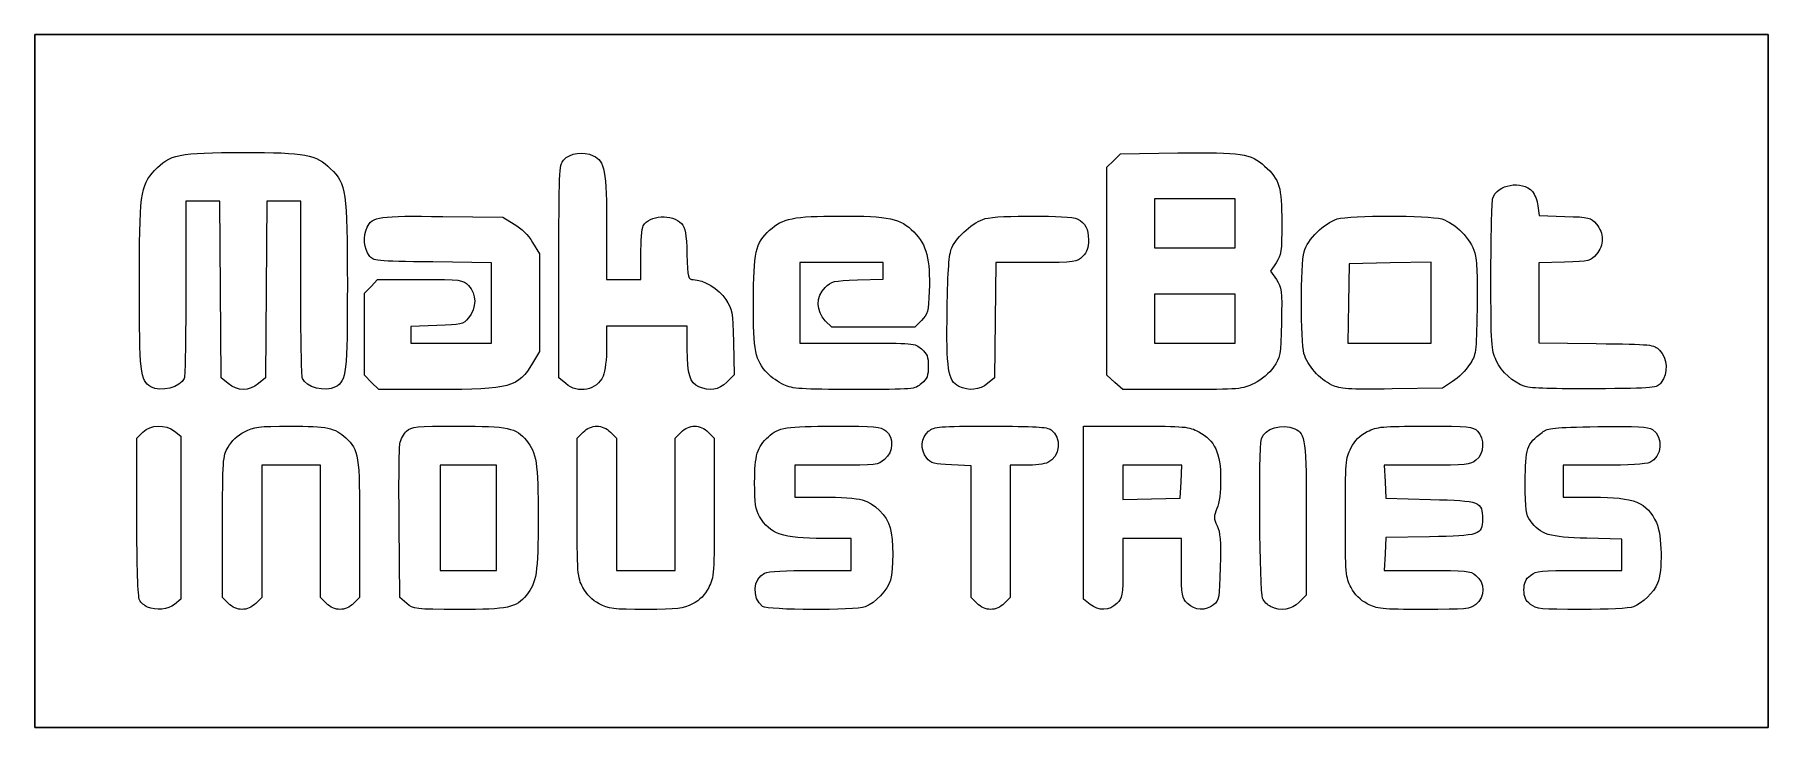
# Model space of a CAD drawing. Header units: millimetres. Extents: x -100 to 100, y -40 to 40.
import ezdxf

# ---------------------------------------------------------------- set-up
doc = ezdxf.new("R2010")
doc.units = ezdxf.units.MM
doc.layers.get('0').update_dxf_attribs({"linetype": 'CONTINUOUS', "lineweight": 25, "true_color": 0x000000})

msp = doc.modelspace()

# ---------------------------------------------------------------- linework, layer by layer
for p, q in [((-100, 40), (100, 40)), ((-100, -40), (-100, 40)), ((100, 40), (100, -40)), ((100, -40), (-100, -40))]:
    msp.add_line(p, q)
at = {"color": 7, "lineweight": 5, "true_color": 0x000000}
for p, q in [((24.48, 25.47), (25.26, 26.25)), ((25.26, 26.25), (31.87, 26.34)), ((23.7, 24.69), (24.48, 25.47)), ((23.7, 12.68), (23.7, 24.69)), ((-80.6, 20.75), (-82.56, 20.75)), ((-82.56, 20.75), (-82.56, 10.75)), ((-78.63, 20.75), (-80.6, 20.75)), ((-78.55, 10.56), (-78.63, 20.75)), ((-73.23, 20.75), (-73.31, 10.56)), ((-71.26, 20.75), (-73.23, 20.75)), ((-69.3, 20.75), (-71.26, 20.75)), ((-69.3, 10.75), (-69.3, 20.75)), ((33.86, 21.03), (29.2, 21.03)), ((29.2, 21.03), (29.2, 18.21)), ((38.51, 21.03), (33.86, 21.03)), ((38.51, 18.21), (38.51, 21.03)), ((73.42, 20.23), (73.58, 19.1)), ((-52.9, 19), (-46.01, 18.91)), ((-46.01, 18.91), (-44.68, 18.13)), ((29.2, 18.21), (29.2, 15.39)), ((38.51, 15.39), (38.51, 18.21)), ((38.51, 18.21), (38.51, 18.21)), ((73.58, 19.1), (76.53, 19.01)), ((-42.56, 16.01), (-41.78, 14.68)), ((-34.02, 17.57), (-34.02, 11.72)), ((-41.78, 14.68), (-41.78, 9.04)), ((-30.07, 11.72), (-30.07, 14.56)), ((29.2, 15.39), (33.86, 15.39)), ((33.86, 15.39), (38.51, 15.39)), ((-47.28, 13.66), (-54.08, 13.75)), ((-47.28, 9.02), (-47.28, 13.66)), ((-39.52, 0.38), (-39.52, 12.65)), ((-6.93, 13.69), (-11.72, 13.69)), ((-11.72, 13.69), (-11.72, 9.04)), ((-2.13, 13.69), (-6.93, 13.69)), ((-2.13, 12.73), (-2.13, 13.69)), ((-2.13, 11.77), (-2.13, 12.73)), ((10.88, 13.69), (10.8, 7.04)), ((15.54, 13.69), (10.88, 13.69)), ((23.7, 0.66), (23.7, 12.68)), ((43.23, 13.66), (42.58, 12.7)), ((42.58, 12.7), (43.25, 11.72)), ((51.64, 13.55), (51.56, 8.97)), ((56.36, 13.63), (51.64, 13.55)), ((61.09, 13.71), (56.36, 13.63)), ((61.09, 9.04), (61.09, 13.71)), ((76.5, 13.74), (73.51, 13.64)), ((73.51, 13.64), (73.51, 9.02)), ((-78.47, 0.38), (-78.55, 10.56)), ((-73.31, 10.56), (-73.39, 0.38)), ((-61.96, 10.13), (-61.2, 10.93)), ((-61.96, 5.4), (-61.96, 10.13)), ((-61.2, 10.93), (-60.44, 11.72)), ((-60.44, 11.72), (-55.54, 11.72)), ((-34.02, 11.72), (-32.04, 11.72)), ((-32.04, 11.72), (-30.07, 11.72)), ((-5.09, 11.67), (-2.13, 11.77)), ((33.86, 10.02), (29.2, 10.02)), ((29.2, 10.02), (29.2, 7.2)), ((38.51, 10.02), (33.86, 10.02)), ((38.51, 7.2), (38.51, 10.02)), ((-47.28, 4.38), (-47.28, 9.02)), ((-41.78, 9.04), (-41.78, 3.39)), ((-11.72, 9.04), (-11.72, 4.38)), ((51.56, 8.97), (51.48, 4.38)), ((61.09, 4.38), (61.09, 9.04)), ((61.09, 9.04), (61.09, 9.04)), ((73.51, 9.02), (73.51, 4.41)), ((-53.61, 6.4), (-56.6, 6.3)), ((-56.6, 6.3), (-56.6, 5.34)), ((-29.36, 6.35), (-34.02, 6.35)), ((-34.02, 6.35), (-34.02, 3.95)), ((-24.71, 6.35), (-29.36, 6.35)), ((-24.71, 3.69), (-24.71, 6.35)), ((-8.04, 6.21), (-8.79, 6.96)), ((-3.26, 6.21), (-8.04, 6.21)), ((1.53, 6.21), (-3.26, 6.21)), ((2.31, 7), (1.53, 6.21)), ((10.8, 7.04), (10.71, 0.38)), ((29.2, 7.2), (29.2, 4.38)), ((38.51, 4.38), (38.51, 7.2)), ((38.51, 7.2), (38.51, 7.2)), ((-61.96, 0.67), (-61.96, 5.4)), ((-56.6, 5.34), (-56.6, 4.38)), ((-56.6, 4.38), (-51.94, 4.38)), ((-51.94, 4.38), (-47.28, 4.38)), ((-19.39, 4.48), (-19.29, 0.72)), ((-11.72, 4.38), (-5.11, 4.38)), ((29.2, 4.38), (33.86, 4.38)), ((33.86, 4.38), (38.51, 4.38)), ((51.48, 4.38), (56.29, 4.38)), ((56.29, 4.38), (61.09, 4.38)), ((73.51, 4.41), (80.12, 4.32)), ((-41.78, 3.39), (-42.56, 2.07)), ((-77.68, -0.3), (-78.47, 0.38)), ((-73.39, 0.38), (-74.18, -0.3)), ((-61.13, -0.16), (-61.96, 0.67)), ((-38.73, -0.3), (-39.52, 0.38)), ((-19.29, 0.72), (-20.14, -0.13)), ((10.71, 0.38), (9.92, -0.3)), ((24.62, -0.16), (23.7, 0.66)), ((-86.61, -0.66), (-86.61, -0.66)), ((-60.31, -0.98), (-61.13, -0.16)), ((-61.13, -0.16), (-61.13, -0.16)), ((-53.56, -0.98), (-60.31, -0.98)), ((-38.73, -0.3), (-38.73, -0.3)), ((-13.56, -0.45), (-13.56, -0.45)), ((6.62, -0.62), (6.62, -0.62)), ((25.54, -0.98), (24.62, -0.16)), ((24.62, -0.16), (24.62, -0.16)), ((32.39, -0.98), (25.54, -0.98)), ((49.66, -0.47), (49.66, -0.47)), ((62.4, -0.84), (56.6, -0.92)), ((63.58, -0.06), (62.4, -0.84)), ((71.96, -0.65), (71.96, -0.65)), ((-88.21, -6.6), (-87.51, -5.91)), ((-83.87, -5.8), (-83.13, -6.39)), ((-37.41, -6.6), (-36.71, -5.91)), ((-33.58, -5.91), (-32.89, -6.6)), ((-26.12, -6.6), (-25.42, -5.91)), ((-22.29, -5.91), (-21.6, -6.6)), ((21.01, -15.21), (21.01, -5.22)), ((21.01, -5.22), (27.04, -5.22)), ((-88.21, -15.66), (-88.21, -6.6)), ((-83.13, -6.39), (-83.13, -15.8)), ((-37.41, -14.61), (-37.41, -6.6)), ((-32.89, -6.6), (-32.89, -14.23)), ((-26.12, -14.23), (-26.12, -6.6)), ((-21.6, -6.6), (-21.6, -14.6)), ((-70.43, -9.73), (-73.81, -9.73)), ((-73.81, -9.73), (-73.81, -17.36)), ((-67.04, -9.73), (-70.43, -9.73)), ((-67.04, -17.36), (-67.04, -9.73)), ((-49.96, -9.73), (-53.21, -9.73)), ((-53.21, -9.73), (-53.21, -15.8)), ((-46.72, -9.73), (-49.96, -9.73)), ((-46.72, -15.8), (-46.72, -9.73)), ((-7.51, -9.73), (-12.29, -9.73)), ((-12.29, -9.73), (-12.29, -11.57)), ((8.03, -9.79), (5.75, -9.69)), ((8.03, -17.39), (8.03, -9.79)), ((14.37, -9.73), (12.55, -9.73)), ((12.55, -9.73), (12.55, -17.36)), ((28.93, -9.73), (25.53, -9.73)), ((25.53, -9.73), (25.53, -11.72)), ((32.33, -9.73), (28.93, -9.73)), ((32.25, -11.64), (32.33, -9.73)), ((60.62, -9.73), (55.7, -9.73)), ((55.7, -9.73), (55.79, -11.64)), ((80.97, -9.73), (76.33, -9.73)), ((76.33, -9.73), (76.33, -11.57)), ((-12.29, -11.57), (-12.29, -13.4)), ((25.53, -11.72), (25.53, -13.7)), ((32.16, -13.54), (32.25, -11.64)), ((32.25, -11.64), (32.25, -11.64)), ((55.79, -11.64), (55.87, -13.54)), ((76.33, -11.57), (76.33, -13.4)), ((-12.29, -13.4), (-8.97, -13.4)), ((25.53, -13.7), (28.85, -13.62)), ((28.85, -13.62), (32.16, -13.54)), ((55.87, -13.54), (61.04, -13.68)), ((76.33, -13.4), (79.79, -13.41)), ((-83.13, -15.8), (-83.13, -25.21)), ((-53.21, -15.8), (-53.21, -21.87)), ((-46.72, -21.87), (-46.72, -15.8)), ((-46.72, -15.8), (-46.72, -15.8)), ((-32.89, -14.23), (-32.89, -21.87)), ((-26.12, -21.87), (-26.12, -14.23)), ((21.01, -25.21), (21.01, -15.21)), ((46.7, -15.98), (46.7, -24.73)), ((-78.33, -25), (-78.32, -16.87)), ((-73.81, -17.36), (-73.81, -25)), ((-67.04, -25), (-67.04, -17.36)), ((-62.52, -17.07), (-62.52, -25)), ((-57.87, -25.02), (-57.95, -16.6)), ((8.03, -25), (8.03, -17.39)), ((12.55, -17.36), (12.55, -25)), ((60.93, -17.98), (55.87, -18.06)), ((-5.8, -18.2), (-8.97, -18.19)), ((-5.8, -20.03), (-5.8, -18.2)), ((28.92, -18.2), (25.53, -18.2)), ((25.53, -18.2), (25.53, -21.6)), ((32.3, -18.2), (28.92, -18.2)), ((32.3, -21.6), (32.3, -18.2)), ((55.79, -19.96), (55.7, -21.87)), ((55.87, -18.06), (55.79, -19.96)), ((83.1, -18.26), (79.08, -18.16)), ((83.1, -20.06), (83.1, -18.26)), ((-53.21, -21.87), (-49.96, -21.87)), ((-49.96, -21.87), (-46.72, -21.87)), ((-32.89, -21.87), (-29.5, -21.87)), ((-29.5, -21.87), (-26.12, -21.87)), ((-10.44, -21.87), (-5.8, -21.87)), ((-5.8, -21.87), (-5.8, -20.03)), ((55.7, -21.87), (60.62, -21.87)), ((78.2, -21.87), (83.1, -21.87)), ((83.1, -21.87), (83.1, -20.06)), ((-83.13, -25.21), (-83.87, -25.8)), ((-77.64, -25.69), (-78.33, -25)), ((-77.64, -25.69), (-77.64, -25.69)), ((-73.81, -25), (-74.5, -25.69)), ((-66.35, -25.69), (-67.04, -25)), ((-62.52, -25), (-63.22, -25.69)), ((-57.07, -25.7), (-57.87, -25.02)), ((-57.07, -25.7), (-57.07, -25.7)), ((-34.88, -25.73), (-34.88, -25.73)), ((8.72, -25.69), (8.03, -25)), ((8.72, -25.69), (8.72, -25.69)), ((12.55, -25), (11.86, -25.69)), ((21.76, -25.8), (21.01, -25.21)), ((21.76, -25.8), (21.76, -25.8)), ((46.7, -24.73), (45.87, -25.56)), ((53.74, -25.73), (53.74, -25.73)), ((72.56, -25.8), (72.56, -25.8)), ((-86.99, -26.1), (-86.99, -26.1)), ((-16.03, -26.03), (-16.03, -26.03)), ((42.57, -26.05), (42.57, -26.05))]:
    msp.add_line(p, q, dxfattribs=at)
for points in [[(-86.16, 24.32), (-84.44, 26.18), (-83.4, 26.39), (-75.92, 26.39)], [(-75.92, 26.39), (-68.71, 26.39), (-67.57, 26.18), (-65.86, 24.51)], [(-38.99, 25.51), (-38.23, 26.34), (-36.71, 26.57), (-35.56, 26.02)], [(-35.56, 26.02), (-34.21, 25.38), (-34.02, 24.36), (-34.02, 17.57)], [(31.87, 26.34), (39.31, 26.43), (40.26, 26.29), (41.89, 24.82)], [(-87.92, 10.85), (-87.92, 21.64), (-87.81, 22.53), (-86.16, 24.32)], [(-65.86, 24.51), (-64.04, 22.73), (-63.93, 22), (-63.93, 11.09)], [(-39.52, 12.65), (-39.52, 24.28), (-39.49, 24.95), (-38.99, 25.51)], [(41.89, 24.82), (43.63, 23.24), (43.87, 22.44), (43.87, 18.28)], [(68.22, 21.11), (68.67, 22.71), (71.6, 23.21), (72.79, 21.89)], [(68, 12), (68, 16.58), (68.1, 20.68), (68.22, 21.11)], [(72.79, 21.89), (73.05, 21.6), (73.34, 20.85), (73.42, 20.23)], [(-61.64, 17.75), (-61.08, 18.98), (-60.28, 19.1), (-52.9, 19)], [(-44.68, 18.13), (-43.82, 17.62), (-43.07, 16.88), (-42.56, 16.01)], [(-29.8, 17.91), (-29.11, 19.18), (-26.44, 19.34), (-25.38, 18.17)], [(-25.38, 18.17), (-24.95, 17.69), (-24.83, 17.04), (-24.75, 14.65)], [(-15.21, 17.42), (-13.76, 18.78), (-12.42, 19.05), (-7.16, 19.05)], [(-7.16, 19.05), (-1.33, 19.05), (-0.17, 18.81), (1.43, 17.21)], [(5.81, 15.39), (6.4, 16.71), (8.3, 18.38), (9.64, 18.75)], [(9.64, 18.75), (11.13, 19.17), (19.47, 19.15), (20.26, 18.73)], [(20.26, 18.73), (21.23, 18.21), (21.56, 17.59), (21.57, 16.29)], [(43.87, 18.28), (43.87, 14.93), (43.82, 14.54), (43.23, 13.66)], [(46.44, 14.92), (46.83, 16.35), (48.77, 18.26), (50.26, 18.71)], [(50.26, 18.71), (51.82, 19.17), (60.76, 19.17), (62.33, 18.71)], [(62.33, 18.71), (63.91, 18.23), (65.69, 16.41), (66.14, 14.79)], [(76.53, 19.01), (79.36, 18.92), (79.51, 18.88), (80.16, 18.12)], [(80.16, 18.12), (80.59, 17.62), (80.85, 16.98), (80.85, 16.37)], [(-61.42, 14.5), (-62.02, 15.25), (-62.12, 16.7), (-61.64, 17.75)], [(-30.07, 14.56), (-30.07, 16.12), (-29.95, 17.63), (-29.8, 17.91)], [(-17.08, 9.1), (-17.07, 14.94), (-16.86, 15.87), (-15.21, 17.42)], [(1.43, 17.21), (2.9, 15.73), (3.34, 14.05), (3.19, 10.38)], [(21.57, 16.29), (21.58, 15.37), (21.41, 14.91), (20.89, 14.39)], [(80.85, 16.37), (80.85, 15.77), (80.59, 15.13), (80.16, 14.63)], [(-54.08, 13.75), (-60.84, 13.83), (-60.88, 13.84), (-61.42, 14.5)], [(-24.75, 14.65), (-24.66, 11.87), (-24.62, 11.72), (-24.04, 11.71)], [(5.27, 8.19), (5.35, 13.02), (5.47, 14.62), (5.81, 15.39)], [(20.89, 14.39), (20.21, 13.71), (20.1, 13.69), (15.54, 13.69)], [(46.43, 3.17), (46.04, 4.57), (46.05, 13.52), (46.44, 14.92)], [(66.14, 14.79), (66.39, 13.9), (66.47, 11.92), (66.4, 8.29)], [(80.16, 14.63), (79.51, 13.86), (79.37, 13.83), (76.5, 13.74)], [(-86.61, -0.66), (-87.81, 0.03), (-87.92, 1.04), (-87.92, 10.85)], [(-82.56, 10.75), (-82.56, 5.25), (-82.64, 0.55), (-82.74, 0.3)], [(-69.12, 0.3), (-69.22, 0.55), (-69.3, 5.25), (-69.3, 10.75)], [(-63.93, 11.09), (-63.93, 0.94), (-64.04, 0), (-65.3, -0.68)], [(-55.54, 11.72), (-50.72, 11.72), (-50.63, 11.71), (-49.95, 11.02)], [(-49.95, 11.02), (-49.01, 10.08), (-49, 8.38), (-49.94, 7.29)], [(-24.04, 11.71), (-22.82, 11.7), (-21.08, 10.65), (-20.28, 9.43)], [(-8.79, 6.96), (-9.86, 8.04), (-9.88, 9.74), (-8.82, 10.8)], [(-8.82, 10.8), (-8.09, 11.53), (-7.88, 11.58), (-5.09, 11.67)], [(3.19, 10.38), (3.1, 7.98), (3.03, 7.72), (2.31, 7)], [(43.25, 11.72), (43.88, 10.78), (43.91, 10.54), (43.82, 6.75)], [(68.61, 2.37), (68.04, 3.61), (68, 4.1), (68, 12)], [(-20.28, 9.43), (-19.52, 8.29), (-19.48, 8.04), (-19.39, 4.48)], [(-15.45, 0.89), (-16.91, 2.45), (-17.09, 3.33), (-17.08, 9.1)], [(6.62, -0.62), (5.36, 0.02), (5.16, 1.33), (5.27, 8.19)], [(66.4, 8.29), (66.31, 3.13), (66.3, 3.05), (65.53, 1.89)], [(-49.94, 7.29), (-50.59, 6.53), (-50.74, 6.49), (-53.61, 6.4)], [(43.82, 6.75), (43.74, 2.9), (43.71, 2.74), (42.93, 1.61)], [(-5.11, 4.38), (1.48, 4.38), (1.51, 4.38), (2.3, 3.7)], [(80.12, 4.32), (86.67, 4.24), (86.73, 4.23), (87.46, 3.55)], [(-42.56, 2.07), (-44.2, -0.72), (-45.14, -0.98), (-53.56, -0.98)], [(-34.02, 3.95), (-34.02, 2.48), (-34.18, 1.16), (-34.43, 0.56)], [(-23.39, -0.67), (-24.42, -0.2), (-24.71, 0.74), (-24.71, 3.69)], [(2.3, 3.7), (2.96, 3.13), (3.09, 2.79), (3.09, 1.7)], [(49.66, -0.47), (48.23, 0.2), (46.82, 1.79), (46.43, 3.17)], [(71.96, -0.65), (70.51, -0.13), (69.23, 1.02), (68.61, 2.37)], [(87.46, 3.55), (88.37, 2.69), (88.47, 0.84), (87.64, -0.18)], [(-82.74, 0.3), (-83.14, -0.74), (-85.47, -1.32), (-86.61, -0.66)], [(-65.3, -0.68), (-66.49, -1.31), (-68.72, -0.74), (-69.12, 0.3)], [(-34.43, 0.56), (-35.11, -1.07), (-37.33, -1.51), (-38.73, -0.3)], [(-13.56, -0.45), (-14.18, -0.16), (-15.03, 0.44), (-15.45, 0.89)], [(3.09, 1.7), (3.09, 0.6), (2.96, 0.26), (2.3, -0.3)], [(42.93, 1.61), (42.42, 0.88), (41.58, 0.18), (40.68, -0.27)], [(65.53, 1.89), (65.1, 1.24), (64.23, 0.36), (63.58, -0.06)], [(-74.18, -0.3), (-75.23, -1.2), (-76.63, -1.2), (-77.68, -0.3)], [(-20.14, -0.13), (-21.06, -1.05), (-22.16, -1.23), (-23.39, -0.67)], [(-5.46, -0.98), (-11.64, -0.97), (-12.56, -0.91), (-13.56, -0.45)], [(2.3, -0.3), (1.51, -0.98), (1.5, -0.98), (-5.46, -0.98)], [(9.92, -0.3), (9.04, -1.06), (7.74, -1.18), (6.62, -0.62)], [(40.68, -0.27), (39.27, -0.97), (39.16, -0.98), (32.39, -0.98)], [(56.6, -0.92), (51.43, -0.98), (50.66, -0.93), (49.66, -0.47)], [(79.95, -0.9), (75.43, -0.93), (72.49, -0.84), (71.96, -0.65)], [(87.64, -0.18), (87.11, -0.84), (87.1, -0.84), (79.95, -0.9)], [(-87.51, -5.91), (-86.62, -5.02), (-84.93, -4.97), (-83.87, -5.8)], [(-77.69, -7.64), (-77.3, -6.95), (-76.59, -6.28), (-75.81, -5.87)], [(-75.81, -5.87), (-74.68, -5.27), (-74.21, -5.22), (-70.54, -5.22)], [(-70.54, -5.22), (-66.22, -5.22), (-65.37, -5.39), (-64.11, -6.57)], [(-57.87, -7.26), (-57.78, -6.76), (-57.43, -6.09), (-57.09, -5.78)], [(-57.09, -5.78), (-56.53, -5.26), (-56.1, -5.22), (-51.17, -5.22)], [(-51.17, -5.22), (-45.29, -5.22), (-44.52, -5.38), (-43.26, -6.88)], [(-36.71, -5.91), (-36.28, -5.47), (-35.7, -5.22), (-35.15, -5.22)], [(-35.15, -5.22), (-34.6, -5.22), (-34.02, -5.47), (-33.58, -5.91)], [(-25.42, -5.91), (-24.99, -5.47), (-24.41, -5.22), (-23.86, -5.22)], [(-23.86, -5.22), (-23.31, -5.22), (-22.73, -5.47), (-22.29, -5.91)], [(-15.35, -6.43), (-14.2, -5.36), (-13.29, -5.22), (-7.79, -5.22)], [(-7.79, -5.22), (-3.01, -5.22), (-2.41, -5.27), (-1.82, -5.74)], [(-1.82, -5.74), (-0.85, -6.53), (-0.92, -8.18), (-1.95, -9.06)], [(2.92, -8.92), (2.13, -7.94), (2.22, -6.52), (3.13, -5.8)], [(3.13, -5.8), (3.83, -5.25), (4.23, -5.22), (10.27, -5.22)], [(10.27, -5.22), (15.44, -5.22), (16.77, -5.3), (17.25, -5.63)], [(17.25, -5.63), (18.51, -6.51), (18.29, -8.77), (16.89, -9.41)], [(27.04, -5.22), (32.78, -5.22), (33.12, -5.25), (34.29, -5.87)], [(34.29, -5.87), (36.13, -6.84), (36.82, -8.33), (36.82, -11.34)], [(41.52, -6.69), (41.84, -5.48), (43.91, -4.86), (45.38, -5.53)], [(45.38, -5.53), (46.62, -6.09), (46.7, -6.71), (46.7, -15.98)], [(51.85, -7.75), (52.31, -6.83), (52.82, -6.32), (53.74, -5.85)], [(53.74, -5.85), (54.92, -5.26), (55.36, -5.22), (60.44, -5.22)], [(60.44, -5.22), (65.51, -5.22), (65.93, -5.26), (66.45, -5.78)], [(66.45, -5.78), (67.32, -6.64), (67.22, -8.4), (66.27, -9.15)], [(71.96, -11.71), (71.96, -7.75), (72.12, -7.27), (73.9, -5.94)], [(73.9, -5.94), (74.61, -5.4), (75.14, -5.35), (80.32, -5.27)], [(80.32, -5.27), (84.98, -5.2), (86.09, -5.26), (86.62, -5.61)], [(86.62, -5.61), (87.93, -6.47), (87.75, -8.76), (86.32, -9.41)], [(-78.32, -16.87), (-78.32, -8.98), (-78.3, -8.71), (-77.69, -7.64)], [(-64.11, -6.57), (-62.59, -7.99), (-62.52, -8.46), (-62.52, -17.07)], [(-57.95, -16.6), (-58, -11.97), (-57.96, -7.77), (-57.87, -7.26)], [(-43.26, -6.88), (-42.1, -8.26), (-41.92, -9.42), (-41.92, -15.8)], [(-16.94, -11.71), (-16.94, -8.55), (-16.67, -7.66), (-15.35, -6.43)], [(41.65, -25.07), (41.31, -24.33), (41.19, -7.89), (41.52, -6.69)], [(51.21, -15.82), (51.21, -9.31), (51.24, -8.95), (51.85, -7.75)], [(-1.95, -9.06), (-2.7, -9.71), (-2.88, -9.73), (-7.51, -9.73)], [(5.75, -9.69), (3.76, -9.6), (3.39, -9.5), (2.92, -8.92)], [(16.89, -9.41), (16.5, -9.59), (15.37, -9.73), (14.37, -9.73)], [(66.27, -9.15), (65.59, -9.69), (65.16, -9.73), (60.62, -9.73)], [(86.32, -9.41), (85.89, -9.61), (83.82, -9.73), (80.97, -9.73)], [(-16.38, -15.63), (-16.85, -14.83), (-16.94, -14.17), (-16.94, -11.71)], [(36.82, -11.34), (36.82, -12.82), (36.66, -14.09), (36.39, -14.73)], [(72.55, -16.13), (72.02, -15.42), (71.96, -14.95), (71.96, -11.71)], [(-8.97, -13.4), (-7.15, -13.4), (-5.15, -13.54), (-4.54, -13.71)], [(-4.54, -13.71), (-3.11, -14.11), (-1.71, -15.52), (-1.31, -16.94)], [(61.04, -13.68), (66.85, -13.84), (67.02, -13.91), (67.02, -15.95)], [(79.79, -13.41), (84.6, -13.43), (86, -14), (87.09, -16.36)], [(-87.9, -25.29), (-88.1, -24.92), (-88.21, -21.54), (-88.21, -15.66)], [(-41.92, -15.8), (-41.92, -22.18), (-42.1, -23.34), (-43.26, -24.72)], [(-36.76, -23.85), (-37.39, -22.65), (-37.41, -22.43), (-37.41, -14.61)], [(-21.6, -14.6), (-21.6, -22.33), (-21.62, -22.64), (-22.24, -23.84)], [(-8.97, -18.19), (-13.76, -18.18), (-15.16, -17.69), (-16.38, -15.63)], [(36.39, -14.73), (36, -15.66), (36, -15.86), (36.41, -16.72)], [(51.86, -23.85), (51.24, -22.67), (51.21, -22.38), (51.21, -15.82)], [(67.02, -15.95), (67.02, -17.78), (66.67, -17.89), (60.93, -17.98)], [(-1.31, -16.94), (-0.93, -18.33), (-0.91, -21.67), (-1.28, -23.01)], [(36.41, -16.72), (36.77, -17.48), (36.84, -18.43), (36.77, -21.49)], [(79.08, -18.16), (74.68, -18.04), (73.76, -17.76), (72.55, -16.13)], [(87.09, -16.36), (87.73, -17.77), (87.82, -21.98), (87.23, -23.36)], [(-15.79, -22.19), (-15.35, -21.99), (-13.31, -21.87), (-10.44, -21.87)], [(25.53, -21.6), (25.53, -24.83), (25.5, -25.03), (24.84, -25.69)], [(33, -25.69), (32.34, -25.03), (32.3, -24.83), (32.3, -21.6)], [(36.77, -21.49), (36.68, -25.1), (36.64, -25.33), (36.01, -25.84)], [(60.62, -21.87), (65.16, -21.87), (65.59, -21.91), (66.27, -22.45)], [(72.56, -22.45), (73.25, -21.91), (73.67, -21.87), (78.2, -21.87)], [(-34.88, -25.73), (-35.72, -25.29), (-36.31, -24.69), (-36.76, -23.85)], [(-22.24, -23.84), (-22.69, -24.73), (-23.23, -25.28), (-24.11, -25.74)], [(-16.03, -26.03), (-17.28, -25.08), (-17.14, -22.8), (-15.79, -22.19)], [(-1.28, -23.01), (-1.6, -24.14), (-3.01, -25.64), (-4.19, -26.08)], [(53.74, -25.73), (52.9, -25.29), (52.31, -24.69), (51.86, -23.85)], [(66.27, -22.45), (67.32, -23.28), (67.32, -24.97), (66.27, -25.8)], [(71.81, -24.13), (71.81, -23.29), (71.98, -22.9), (72.56, -22.45)], [(87.23, -23.36), (86.76, -24.46), (85.51, -25.67), (84.43, -26.08)], [(-86.99, -26.1), (-87.33, -25.96), (-87.74, -25.6), (-87.9, -25.29)], [(-83.87, -25.8), (-84.64, -26.41), (-85.92, -26.53), (-86.99, -26.1)], [(-76.07, -26.38), (-76.62, -26.38), (-77.2, -26.13), (-77.64, -25.69)], [(-74.5, -25.69), (-74.94, -26.13), (-75.52, -26.38), (-76.07, -26.38)], [(-64.78, -26.38), (-65.33, -26.38), (-65.91, -26.13), (-66.35, -25.69)], [(-63.22, -25.69), (-63.65, -26.13), (-64.23, -26.38), (-64.78, -26.38)], [(-51.07, -26.38), (-56.17, -26.38), (-56.3, -26.37), (-57.07, -25.7)], [(-43.26, -24.72), (-44.52, -26.22), (-45.29, -26.38), (-51.07, -26.38)], [(-29.5, -26.38), (-33.29, -26.38), (-33.76, -26.33), (-34.88, -25.73)], [(-24.11, -25.74), (-25.25, -26.32), (-25.73, -26.38), (-29.5, -26.38)], [(10.29, -26.38), (9.74, -26.38), (9.16, -26.13), (8.72, -25.69)], [(11.86, -25.69), (11.42, -26.13), (10.84, -26.38), (10.29, -26.38)], [(24.84, -25.69), (23.98, -26.55), (22.76, -26.59), (21.76, -25.8)], [(36.01, -25.84), (35.08, -26.59), (33.84, -26.53), (33, -25.69)], [(42.57, -26.05), (42.23, -25.89), (41.82, -25.45), (41.65, -25.07)], [(45.87, -25.56), (44.99, -26.44), (43.74, -26.62), (42.57, -26.05)], [(60.25, -26.38), (55.28, -26.38), (54.9, -26.34), (53.74, -25.73)], [(66.27, -25.8), (65.58, -26.34), (65.16, -26.38), (60.25, -26.38)], [(72.56, -25.8), (71.98, -25.35), (71.81, -24.96), (71.81, -24.13)], [(78.47, -26.38), (73.67, -26.38), (73.25, -26.34), (72.56, -25.8)], [(-4.19, -26.08), (-5.37, -26.53), (-15.44, -26.48), (-16.03, -26.03)], [(84.43, -26.08), (83.97, -26.26), (81.43, -26.38), (78.47, -26.38)]]:
    msp.add_open_spline(points, degree=3, dxfattribs=at)

doc.saveas('drawing.dxf')
